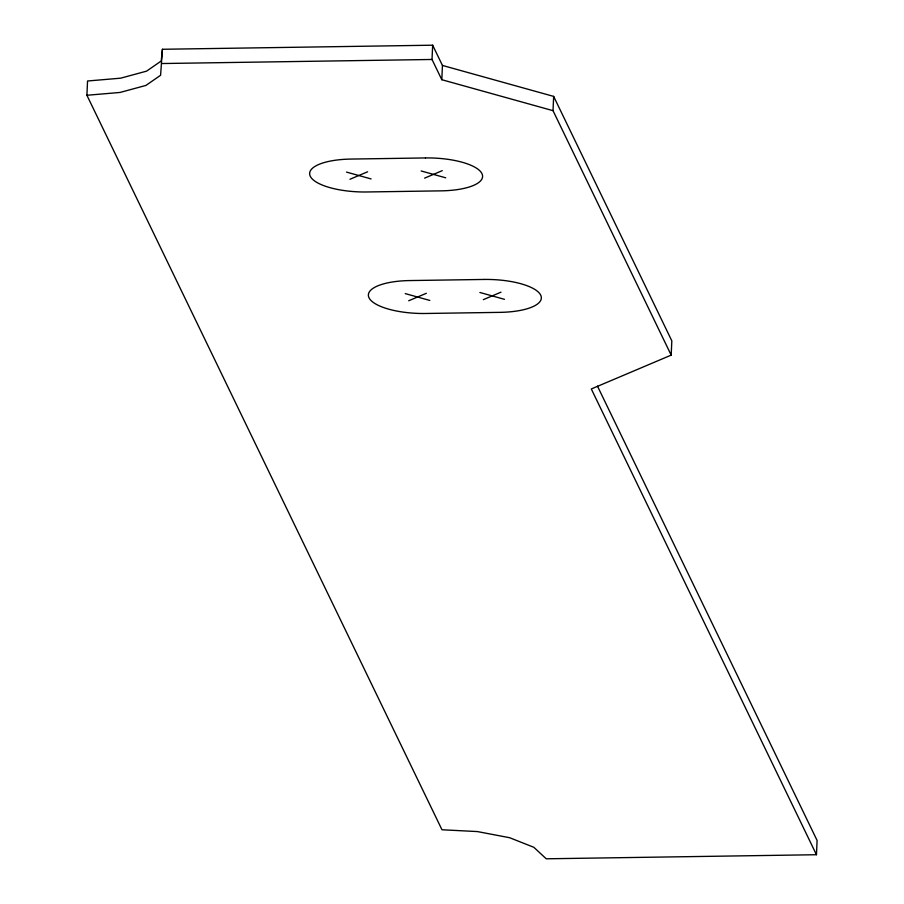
<?xml version="1.0" encoding="UTF-8"?>
<svg xmlns="http://www.w3.org/2000/svg" width="904" height="904" viewBox="0 0 904 904"><rect width="100%" height="100%" fill="white"/><g stroke="black" fill="none" stroke-linecap="round" stroke-linejoin="round"><path stroke-width="1.36" d="M86.908 95.27L87.541 80.998L120.695 78.173L146.572 71.145L161.228 60.997L162.426 49.279L432.654 45.2L442.44 65.438L441.807 79.71L553.022 110.672L671.186 355.125L591.306 388.969L816.459 854.721L546.242 858.8L533.801 847.274L509.619 837.714L477.368 831.567L441.977 829.77L86.908 95.27L120.062 92.445L145.939 85.417L160.596 75.269L162.426 49.279M441.807 79.71L432.022 59.472L432.654 45.2M553.022 110.672L553.655 96.4L442.44 65.438M671.186 355.125L671.819 340.853L553.655 96.4M816.459 854.721L817.092 840.46L597.465 386.121M349.961 179.263L367.623 171.783M424.609 178.133L442.271 170.653M408.71 300.761L426.36 293.291M483.357 299.642L501.008 292.161M161.793 63.54L432.022 59.472M421.151 170.969L445.728 177.817M346.503 172.099L371.081 178.935M479.888 292.478L504.466 299.326M405.241 293.608L429.818 300.444M425.49 157.94L350.842 159.07A49.211 16.34 2.5 0 0 310.275 176.246A49.211 16.34 2.5 0 0 366.741 191.976L441.389 190.846A49.211 16.34 2.5 0 0 481.956 173.658A49.211 16.34 2.5 0 0 425.49 157.94M484.228 279.449L409.58 280.568A49.211 16.34 2.5 0 0 369.013 297.755A49.211 16.34 2.5 0 0 425.49 313.485L500.138 312.355A49.211 16.34 2.5 0 0 540.705 295.167A49.211 16.34 2.5 0 0 484.228 279.449"/></g></svg>
